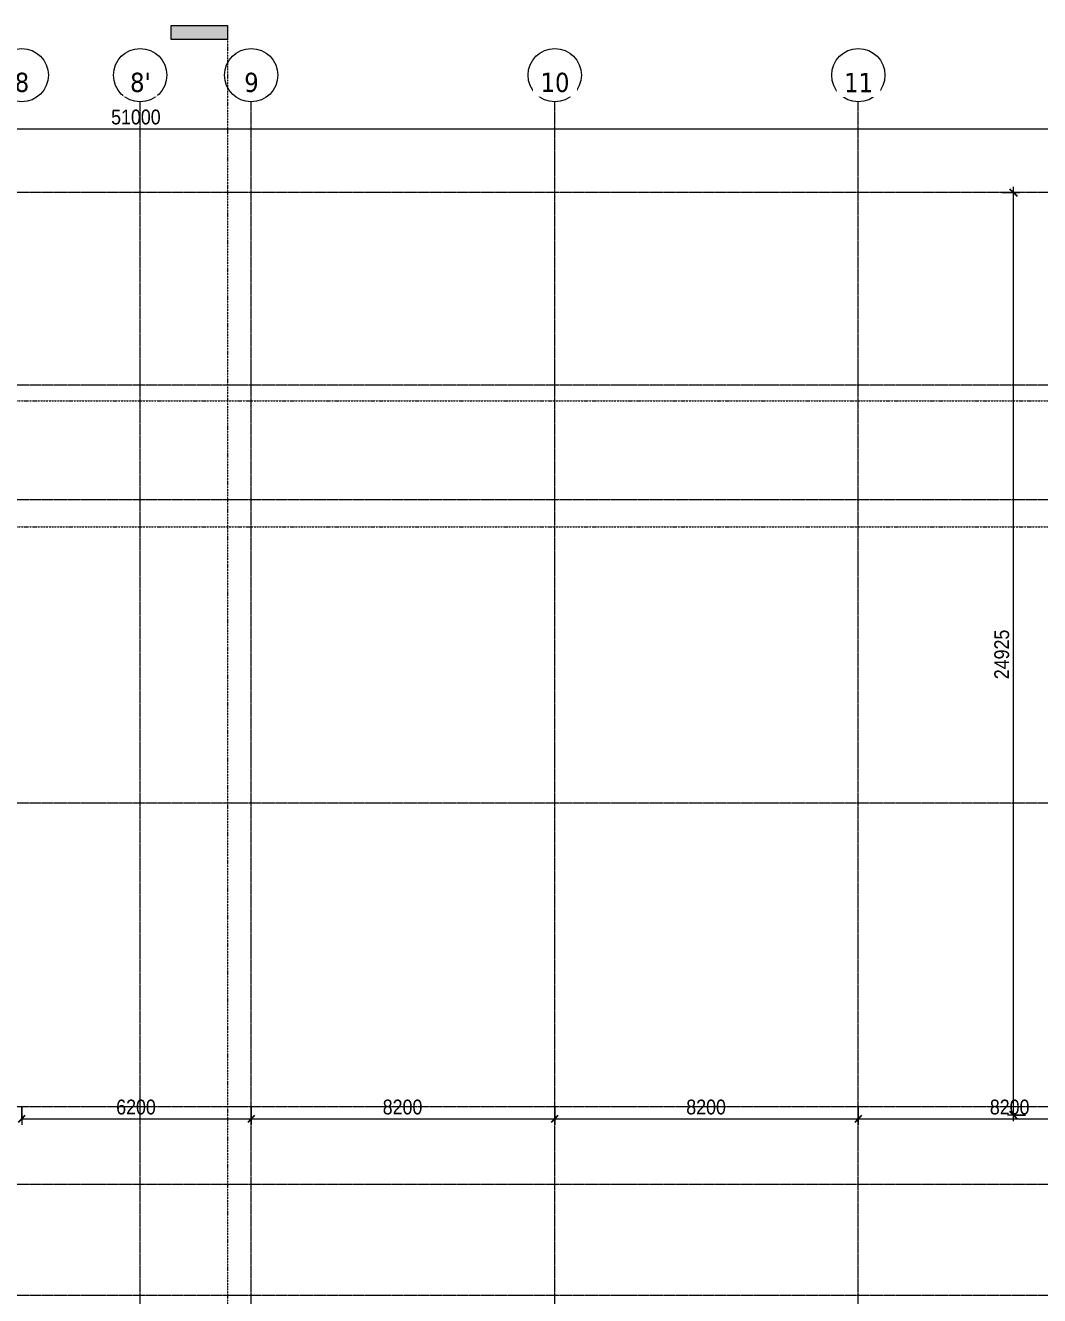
# Model space of a CAD drawing. Header units: millimetres. Extents: x 1591 to 240306, y -15958 to 82755.
# Drawn here: x 88454 to 115850, y 48437 to 82755 of the extents above; entities that cross this region are included whole.
import ezdxf

# ---------------------------------------------------------------- set-up
doc = ezdxf.new("R2010")
doc.units = ezdxf.units.MM
doc.linetypes.add('Dash Dot 3_16_', pattern=[7.9375, 4.7625, -1.5875, 0, -1.5875])
doc.linetypes.add('Grid Line', pattern=[22.225, 12.7, -3.175, 3.175, -3.175])
for name, color, linetype, lineweight in [('A-ANNO-DIMS', 211, 'Continuous', 9), ('A-ANNO-DIMS-160', 211, 'Continuous', 9), ('G-ANNO-SYMB', 111, 'Continuous', 9), ('G-ANNO-SYMB-1', 111, 'Dash Dot 3_16_', 18), ('S-GRID-1', 1, 'Grid Line', 9), ('S-GRID-IDEN', 1, 'Continuous', 9)]:
    doc.layers.add(name, color=color, linetype=linetype, lineweight=lineweight)
doc.styles.add('Tahoma_B', font='tahomabd_0.ttf', dxfattribs={"height": 520})
doc.styles.add('UTM Avo', font='UTM Avo.ttf', dxfattribs={"width": 0.9, "height": 400})
doc.dimstyles.new('1_Dim_chi_tiet_2_5', dxfattribs={"dimscale": 304.8, "dimtxt": 399.720379, "dimasz": 0.629921, "dimexe": 0.524934, "dimexo": 0.0625, "dimgap": 0.052493, "dimtad": 1, "dimdec": 0, "dimrnd": 5, "dimzin": 0, "dimdsep": 46, "dimtxsty": 'UTM Avo', "dimblk1": 'OBLIQUE', "dimblk2": 'OBLIQUE', "dimsah": 1, "dimcen": 0.09, "dimdle": 0.524934, "dimazin": 0, "dimtfac": 1, "dimtdec": 4, "dimtix": 1, "dimtmove": 0, "dimatfit": 3, "dimfxl": 1.049869, "dimfxlon": 1, "dimtvp": 1, "dimtolj": 1, "dimtzin": 0, "dimarcsym": 2})

# ---------------------------------------------------------------- blocks, each defined once
blk = doc.blocks.new('Grid - M_Grid Head - Circle-353313-TKCS_MB TẦNG 3-4')
at = {"layer": 'S-GRID-IDEN'}
blk.add_circle((0, 0), 4.5, dxfattribs=at)
blk = doc.blocks.new('Section - 3_32_ x 3_8_-4701953-TKCS_MB TẦNG 3-4')
at = {"layer": 'G-ANNO-SYMB'}
blk.add_hatch(color=256, dxfattribs=at).paths.add_polyline_path([(0, 9.525), (0, 0), (-2.38125, 0), (-2.38125, 9.525)])
for p, q in [((0, 9.525), (-2.38125, 9.525)), ((-2.38125, 9.525), (-2.38125, 0)), ((0, 0), (0, 9.525)), ((-2.38125, 0), (0, 0))]:
    blk.add_line(p, q, dxfattribs=at)
blk = doc.blocks.new('DIMBLOCK26-TKCS_MB TẦNG 3-4')
at = {"layer": 'A-ANNO-DIMS-160'}
for p, q in [((65954, 80280), (65954, 79800)), ((65954, 79960), (65954, 80280)), ((116954, 80280), (116954, 79800)), ((116954, 79960), (116954, 80280)), ((65794, 79960), (117114, 79960))]:
    blk.add_line(p, q, dxfattribs=at)
at = {"layer": 'A-ANNO-DIMS-160', "lineweight": 25}
for p, q in [((65954, 79960), (66050, 80056)), ((116954, 79960), (117050, 80056)), ((65954, 79960), (65858, 79864)), ((116954, 79960), (116858, 79864))]:
    blk.add_line(p, q, dxfattribs=at)
at = {"layer": 'A-ANNO-DIMS-160', "color": 0, "insert": (90769, 80480), "char_height": 400, "width": 1643.29, "attachment_point": 1, "line_spacing_factor": 1.110334, "style": 'UTM Avo'}
blk.add_mtext('51000', dxfattribs=at)
blk = doc.blocks.new('_Oblique')
at = {"color": 0, "linetype": 'ByBlock', "lineweight": -2}
blk.add_line((-0.5, -0.5), (0.5, 0.5), dxfattribs=at)
blk = doc.blocks.new('DIMBLOCK38-TKCS_MB TẦNG 3-4')
at = {"layer": 'A-ANNO-DIMS-160', "lineweight": 25}
for p, q in [((115147, 78237), (115051, 78333)), ((115147, 78237), (115243, 78141)), ((115147, 53312), (115051, 53408)), ((115147, 53312), (115243, 53216))]:
    blk.add_line(p, q, dxfattribs=at)
at = {"layer": 'A-ANNO-DIMS-160'}
for p, q in [((115147, 53152), (115147, 78397)), ((114827, 78237), (115307, 78237)), ((115147, 78237), (114827, 78237)), ((115467, 53312), (114987, 53312)), ((115147, 53312), (115467, 53312))]:
    blk.add_line(p, q, dxfattribs=at)
at = {"layer": 'A-ANNO-DIMS-160', "color": 0, "insert": (114627, 65090), "char_height": 400, "width": 1643.29, "attachment_point": 1, "rotation": 90, "line_spacing_factor": 1.110334, "style": 'UTM Avo'}
blk.add_mtext('24925', dxfattribs=at)
blk = doc.blocks.new('DIMBLOCK64-TKCS_MB TẦNG 3-4')
at = {"layer": 'A-ANNO-DIMS-160', "lineweight": 25}
for p, q in [((88354, 53212), (88258, 53116)), ((88354, 53212), (88450, 53308)), ((94554, 53212), (94458, 53116)), ((94554, 53212), (94650, 53308))]:
    blk.add_line(p, q, dxfattribs=at)
at = {"layer": 'A-ANNO-DIMS-160'}
for p, q in [((88354, 53532), (88354, 53052)), ((88354, 53212), (88354, 53532)), ((88354, 53212), (94554, 53212)), ((94554, 53532), (94554, 53052)), ((94554, 53212), (94554, 53532))]:
    blk.add_line(p, q, dxfattribs=at)
at = {"layer": 'A-ANNO-DIMS-160', "color": 0, "insert": (90906, 53732), "char_height": 400, "width": 1314.64, "attachment_point": 1, "line_spacing_factor": 1.110334, "style": 'UTM Avo'}
blk.add_mtext('6200', dxfattribs=at)
blk = doc.blocks.new('DIMBLOCK65-TKCS_MB TẦNG 3-4')
at = {"layer": 'A-ANNO-DIMS-160', "lineweight": 25}
for p, q in [((94554, 53212), (94458, 53116)), ((94554, 53212), (94650, 53308)), ((102754, 53212), (102658, 53116)), ((102754, 53212), (102850, 53308))]:
    blk.add_line(p, q, dxfattribs=at)
at = {"layer": 'A-ANNO-DIMS-160'}
for p, q in [((94554, 53532), (94554, 53052)), ((94554, 53212), (94554, 53532)), ((94554, 53212), (102754, 53212)), ((102754, 53532), (102754, 53052)), ((102754, 53212), (102754, 53532))]:
    blk.add_line(p, q, dxfattribs=at)
at = {"layer": 'A-ANNO-DIMS-160', "color": 0, "insert": (98106, 53732), "char_height": 400, "width": 1314.64, "attachment_point": 1, "line_spacing_factor": 1.110334, "style": 'UTM Avo'}
blk.add_mtext('8200', dxfattribs=at)
blk = doc.blocks.new('DIMBLOCK66-TKCS_MB TẦNG 3-4')
at = {"layer": 'A-ANNO-DIMS-160', "lineweight": 25}
for p, q in [((102754, 53212), (102658, 53116)), ((102754, 53212), (102850, 53308)), ((110954, 53212), (110858, 53116)), ((110954, 53212), (111050, 53308))]:
    blk.add_line(p, q, dxfattribs=at)
at = {"layer": 'A-ANNO-DIMS-160'}
for p, q in [((102754, 53532), (102754, 53052)), ((102754, 53212), (102754, 53532)), ((102754, 53212), (110954, 53212)), ((110954, 53532), (110954, 53052)), ((110954, 53212), (110954, 53532))]:
    blk.add_line(p, q, dxfattribs=at)
at = {"layer": 'A-ANNO-DIMS-160', "color": 0, "insert": (106306, 53732), "char_height": 400, "width": 1314.64, "attachment_point": 1, "line_spacing_factor": 1.110334, "style": 'UTM Avo'}
blk.add_mtext('8200', dxfattribs=at)
blk = doc.blocks.new('DIMBLOCK67-TKCS_MB TẦNG 3-4')
at = {"layer": 'A-ANNO-DIMS-160', "lineweight": 25}
for p, q in [((110954, 53212), (110858, 53116)), ((110954, 53212), (111050, 53308)), ((119154, 53212), (119058, 53116)), ((119154, 53212), (119250, 53308))]:
    blk.add_line(p, q, dxfattribs=at)
at = {"layer": 'A-ANNO-DIMS-160'}
for p, q in [((110954, 53532), (110954, 53052)), ((110954, 53212), (110954, 53532)), ((110954, 53212), (119154, 53212)), ((119154, 53532), (119154, 53052)), ((119154, 53212), (119154, 53532))]:
    blk.add_line(p, q, dxfattribs=at)
at = {"layer": 'A-ANNO-DIMS-160', "color": 0, "insert": (114506, 53732), "char_height": 400, "width": 1314.64, "attachment_point": 1, "line_spacing_factor": 1.110334, "style": 'UTM Avo'}
blk.add_mtext('8200', dxfattribs=at)

msp = doc.modelspace()

# ---------------------------------------------------------------- linework, layer by layer
at = {"layer": 'G-ANNO-SYMB-1'}
for p, q in [((93912.7, 82373.8), (93912.7, 13320.5)), ((39749.2, 72614.1), (145928.2, 72614.1)), ((39749.2, 69211.5), (145928.2, 69211.5))]:
    msp.add_line(p, q, dxfattribs=at)
at = {"layer": 'S-GRID-1'}
for p, q in [((139245.7, 78236.9), (45492.6, 78236.9)), ((91553.9, 19175.3), (91553.9, 76690.4)), ((94553.9, 19175.3), (94553.9, 76690.4)), ((102753.9, 19175.3), (102753.9, 76690.4)), ((110953.9, 19175.3), (110953.9, 76690.4)), ((139245.7, 73036.9), (45492.6, 73036.9)), ((139245.7, 69936.9), (45492.6, 69936.9)), ((139245.7, 61736.9), (45492.6, 61736.9)), ((139245.7, 53536.9), (45492.6, 53536.9)), ((139245.7, 51436.9), (45492.6, 51436.9)), ((139245.7, 48436.9), (45492.6, 48436.9))]:
    msp.add_line(p, q, dxfattribs=at)

# ---------------------------------------------------------------- block references
at = {"layer": 'G-ANNO-SYMB', "extrusion": (0, 0, -1), "xscale": 159.9999999999999, "yscale": 159.9999999999999, "zscale": 159.9999999999999, "rotation": 270.0000000000003}
msp.add_blockref('Section - 3_32_ x 3_8_-4701953-TKCS_MB TẦNG 3-4', (-93912.7, 82373.8), dxfattribs=at)
at = {"layer": 'S-GRID-IDEN', "xscale": 159.9999999999999, "yscale": 159.9999999999999, "zscale": 159.9999999999999}
for p in [(88353.9, 81410.4), (91553.9, 81410.4), (94553.9, 81410.4), (102753.9, 81410.4), (110953.9, 81410.4)]:
    msp.add_blockref('Grid - M_Grid Head - Circle-353313-TKCS_MB TẦNG 3-4', p, dxfattribs=at)

# ---------------------------------------------------------------- dimensions: what is measured, and where the dimension line sits
at = {"layer": 'A-ANNO-DIMS'}
for base, p1, p2, override, picture, middle in [((116953.9, 79960.4), (65953.9, 80280.4), (116953.9, 80280.4), {"dimpost": '<>', "dimfxl": 51000}, 'DIMBLOCK26-TKCS_MB TẦNG 3-4', (91453.9, 80183.4)), ((94553.9, 53212.3), (88353.9, 53532.3), (94553.9, 53532.3), {"dimpost": '<>', "dimfxl": 6200}, 'DIMBLOCK64-TKCS_MB TẦNG 3-4', (91453.9, 53435.3)), ((102753.9, 53212.3), (94553.9, 53532.3), (102753.9, 53532.3), {"dimpost": '<>', "dimfxl": 8200}, 'DIMBLOCK65-TKCS_MB TẦNG 3-4', (98653.9, 53435.3)), ((110953.9, 53212.3), (102753.9, 53532.3), (110953.9, 53532.3), {"dimpost": '<>', "dimfxl": 8200}, 'DIMBLOCK66-TKCS_MB TẦNG 3-4', (106853.9, 53435.3)), ((119153.9, 53212.3), (110953.9, 53532.3), (119153.9, 53532.3), {"dimpost": '<>', "dimfxl": 8200}, 'DIMBLOCK67-TKCS_MB TẦNG 3-4', (115053.9, 53435.3))]:
    dim = msp.add_linear_dim(base=base, p1=p1, p2=p2, dimstyle='1_Dim_chi_tiet_2_5', override=override, dxfattribs=at)
    dim.commit()
    dim.dimension.update_dxf_attribs({"geometry": picture, "text_midpoint": middle})
dim = msp.add_linear_dim(base=(115147.1, 78236.9), p1=(115467.1, 53311.9), p2=(114827.1, 78236.9), angle=90, dimstyle='1_Dim_chi_tiet_2_5', override={"dimpost": '<>', "dimfxl": 24933.215296}, dxfattribs=at)
dim.commit()
dim.dimension.update_dxf_attribs({"geometry": 'DIMBLOCK38-TKCS_MB TẦNG 3-4', "text_midpoint": (114924.1, 65774.4)})

# ---------------------------------------------------------------- next in the draw order: texts
at = {"layer": 'S-GRID-IDEN', "char_height": 520, "attachment_point": 5, "line_spacing_factor": 0.996129, "style": 'Tahoma_B', "bg_fill": 3, "box_fill_scale": 1.25, "bg_fill_color": 256, "bg_fill_true_color": 13158600, "bg_fill_transparency": 0}
for s, insert, width in [('\\pt2031.9988,4063.9976,6096.0016,8128.0004,10159.9992,12191.998,14224.002,16256.0008,18287.9996,20319.9984,22352.0024,24384.0012,26416,28447.9988,30479.9976,32512.0016,34544.0004,36575.9992,38607.998,40640.002,42672.0008,44703.9996,46735.9984,48768.0024,50800.0012,52832,54863.9988,56895.9976,58928.0016,60960.0004,62991.9992,65023.998;8', (88361.4, 81210.6), 465.6), ("\\pt2031.9988,4063.9976,6096.0016,8128.0004,10159.9992,12191.998,14224.002,16256.0008,18287.9996,20319.9984,22352.0024,24384.0012,26416,28447.9988,30479.9976,32512.0016,34544.0004,36575.9992,38607.998,40640.002,42672.0008,44703.9996,46735.9984,48768.0024,50800.0012,52832,54863.9988,56895.9976,58928.0016,60960.0004,62991.9992,65023.998;8'", (91561.4, 81210.6), 656), ('\\pt2031.9988,4063.9976,6096.0016,8128.0004,10159.9992,12191.998,14224.002,16256.0008,18287.9996,20319.9984,22352.0024,24384.0012,26416,28447.9988,30479.9976,32512.0016,34544.0004,36575.9992,38607.998,40640.002,42672.0008,44703.9996,46735.9984,48768.0024,50800.0012,52832,54863.9988,56895.9976,58928.0016,60960.0004,62991.9992,65023.998;9', (94561.4, 81210.6), 465.6), ('\\pt2031.9988,4063.9976,6096.0016,8128.0004,10159.9992,12191.998,14224.002,16256.0008,18287.9996,20319.9984,22352.0024,24384.0012,26416,28447.9988,30479.9976,32512.0016,34544.0004,36575.9992,38607.998,40640.002,42672.0008,44703.9996,46735.9984,48768.0024,50800.0012,52832,54863.9988,56895.9976,58928.0016,60960.0004,62991.9992,65023.998;10', (102760.6, 81210.6), 921.6), ('\\pt2031.9988,4063.9976,6096.0016,8128.0004,10159.9992,12191.998,14224.002,16256.0008,18287.9996,20319.9984,22352.0024,24384.0012,26416,28447.9988,30479.9976,32512.0016,34544.0004,36575.9992,38607.998,40640.002,42672.0008,44703.9996,46735.9984,48768.0024,50800.0012,52832,54863.9988,56895.9976,58928.0016,60960.0004,62991.9992,65023.998;11', (110960.6, 81210.6), 921.6)]:
    msp.add_mtext(s, dxfattribs=dict(at, insert=insert, width=width))

# ---------------------------------------------------------------- next in the draw order: linework, layer by layer
at = {"layer": 'S-GRID-1'}
for p, q in [((91553.9, 76690.4), (91553.9, 80690.4)), ((94553.9, 76690.4), (94553.9, 80690.4)), ((102753.9, 76690.4), (102753.9, 80690.4)), ((110953.9, 76690.4), (110953.9, 80690.4))]:
    msp.add_line(p, q, dxfattribs=at)

doc.saveas('drawing.dxf')
